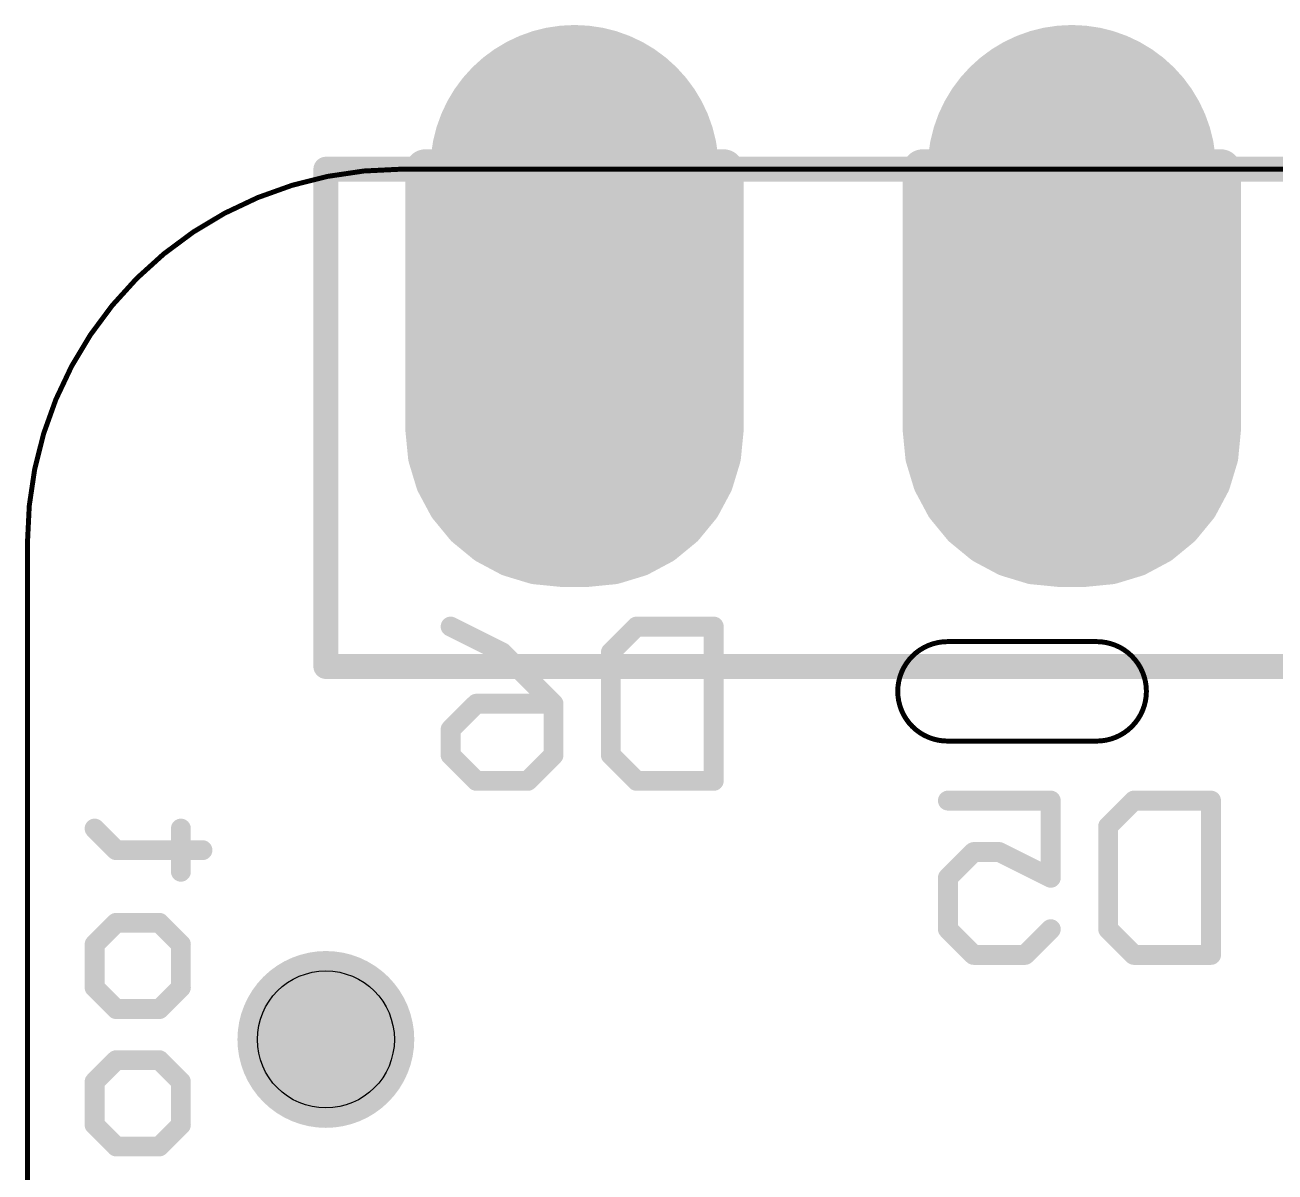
# Model space of a CAD drawing. Extents: x 63.5 to 84.5, y 8.2 to 27.4.
# Drawn here: x 63.49 to 69.87, y 21.55 to 27.41 of the extents above; entities that cross this region are included whole.
import ezdxf

# ---------------------------------------------------------------- set-up
doc = ezdxf.new("R2010")
doc.units = 0
for name, color, linetype in [('20', 213, 'CONTINUOUS'), ('22', 140, 'CONTINUOUS'), ('26', 140, 'CONTINUOUS'), ('30', 253, 'CONTINUOUS')]:
    doc.layers.add(name, color=color, linetype=linetype)

# ---------------------------------------------------------------- blocks, each defined once
blk = doc.blocks.new('ROUNDP')
at = {"const_width": 0.5}
blk.add_lwpolyline([(0, -0.25, 1), (0, 0.25, 1), (0, -0.25)], format="xyb", dxfattribs=at)

msp = doc.modelspace()

# ---------------------------------------------------------------- linework, layer by layer
at = {"layer": '20'}
for points, const_width in [([(65.405, 26.67, 0.4142), (63.5, 24.765)], 0.0254), ([(65.405, 26.6764, 1), (65.405, 26.6637)], 0.0127), ([(65.405, 26.6637, 1), (65.405, 26.6764)], 0.0127), ([(63.5063, 24.765, 1), (63.4937, 24.765)], 0.0127), ([(63.4937, 24.765, 1), (63.5063, 24.765)], 0.0127), ([(68.199, 24.257, 0.4142), (67.945, 24.003)], 0.0254), ([(68.199, 24.2634, 1), (68.199, 24.2507)], 0.0127), ([(68.199, 24.2507, 1), (68.199, 24.2634)], 0.0127), ([(68.961, 24.2634, 1), (68.961, 24.2507)], 0.0127), ([(69.215, 24.003, 0.4142), (68.961, 24.257)], 0.0254), ([(68.961, 24.2507, 1), (68.961, 24.2634)], 0.0127), ([(67.945, 24.003, 0.4142), (68.199, 23.749)], 0.0254), ([(67.9514, 24.003, 1), (67.9387, 24.003)], 0.0127), ([(67.9387, 24.003, 1), (67.9514, 24.003)], 0.0127), ([(68.961, 23.749, 0.4142), (69.215, 24.003)], 0.0254), ([(69.2214, 24.003, 1), (69.2087, 24.003)], 0.0127), ([(69.2087, 24.003, 1), (69.2214, 24.003)], 0.0127), ([(68.199, 23.7554, 1), (68.199, 23.7427)], 0.0127), ([(68.199, 23.7427, 1), (68.199, 23.7554)], 0.0127), ([(68.961, 23.7554, 1), (68.961, 23.7427)], 0.0127), ([(68.961, 23.7427, 1), (68.961, 23.7554)], 0.0127)]:
    msp.add_lwpolyline(points, format="xyb", dxfattribs=dict(at, const_width=const_width))
at = {"layer": '20', "const_width": 0.0254}
for points in [[(65.405, 26.67), (82.55, 26.67)], [(63.5, 24.765), (63.5, 10.795)], [(68.199, 24.257), (68.961, 24.257)], [(68.961, 23.749), (68.199, 23.749)]]:
    msp.add_lwpolyline(points, dxfattribs=at)
at = {"layer": '20'}
msp.add_circle((65.024, 22.225), 0.35, dxfattribs=at)
at = {"layer": '22', "const_width": 0.0635}
for points in [[(65.0558, 26.67, 1), (64.9922, 26.67)], [(65.024, 26.7018, 1), (65.024, 26.6383)], [(64.9922, 24.13, 1), (65.0558, 24.13)], [(65.024, 24.1618, 1), (65.024, 24.0983)]]:
    msp.add_lwpolyline(points, format="xyb", dxfattribs=at)
at = {"layer": '22', "const_width": 0.127}
for points in [[(65.024, 24.13), (65.024, 26.67)], [(65.024, 26.67), (82.804, 26.67)], [(82.804, 24.13), (65.024, 24.13)]]:
    msp.add_lwpolyline(points, dxfattribs=at)
at = {"layer": '26', "const_width": 0.1016}
for points in [[(65.6612, 24.3339), (65.9239, 24.2025)], [(66.4798, 24.2025), (66.6112, 24.3339)], [(66.6112, 24.3339), (67.0052, 24.3339)], [(67.0052, 24.3339), (67.0052, 23.5458)], [(65.9239, 24.2025), (66.1866, 23.9398)], [(66.4798, 23.6771), (66.4798, 24.2025)], [(65.6612, 23.8085), (65.7926, 23.9398)], [(65.7926, 23.9398), (66.1866, 23.9398)], [(66.1866, 23.9398), (66.1866, 23.6771)], [(65.6612, 23.6771), (65.6612, 23.8085)], [(65.7926, 23.5458), (65.6612, 23.6771)], [(66.1866, 23.6771), (66.0553, 23.5458)], [(66.6112, 23.5458), (66.4798, 23.6771)], [(66.0553, 23.5458), (65.7926, 23.5458)], [(67.0052, 23.5458), (66.6112, 23.5458)], [(68.2012, 23.4449), (68.7266, 23.4449)], [(68.7266, 23.4449), (68.7266, 23.0508)], [(69.0198, 23.3135), (69.1512, 23.4449)], [(69.1512, 23.4449), (69.5452, 23.4449)], [(69.5452, 23.4449), (69.5452, 22.6568)], [(63.9531, 23.1918), (63.8429, 23.302)], [(64.2835, 23.0817), (64.2835, 23.302)], [(69.0198, 22.7881), (69.0198, 23.3135)], [(64.3937, 23.1918), (63.9531, 23.1918)], [(68.3326, 23.1822), (68.2012, 23.0508)], [(68.4639, 23.1822), (68.3326, 23.1822)], [(68.7266, 23.0508), (68.4639, 23.1822)], [(68.2012, 23.0508), (68.2012, 22.7881)], [(63.8429, 22.7105), (63.9531, 22.8207)], [(63.9531, 22.8207), (64.1734, 22.8207)], [(64.1734, 22.8207), (64.2835, 22.7105)], [(68.2012, 22.7881), (68.3326, 22.6568)], [(68.5953, 22.6568), (68.7266, 22.7881)], [(69.1512, 22.6568), (69.0198, 22.7881)], [(63.8429, 22.4902), (63.8429, 22.7105)], [(64.2835, 22.7105), (64.2835, 22.4902)], [(68.3326, 22.6568), (68.5953, 22.6568)], [(69.5452, 22.6568), (69.1512, 22.6568)], [(63.9531, 22.38), (63.8429, 22.4902)], [(64.2835, 22.4902), (64.1734, 22.38)], [(64.1734, 22.38), (63.9531, 22.38)], [(63.8429, 22.0089), (63.9531, 22.119)], [(63.9531, 22.119), (64.1734, 22.119)], [(64.1734, 22.119), (64.2835, 22.0089)], [(63.8429, 21.7886), (63.8429, 22.0089)], [(64.2835, 22.0089), (64.2835, 21.7886)], [(63.9531, 21.6784), (63.8429, 21.7886)], [(64.2835, 21.7886), (64.1734, 21.6784)], [(64.1734, 21.6784), (63.9531, 21.6784)]]:
    msp.add_lwpolyline(points, dxfattribs=at)
at = {"layer": '26', "const_width": 0.0508}
for points in [[(65.6726, 24.3566, 1), (65.6499, 24.3112)], [(66.6112, 24.3593, 1), (66.6112, 24.3085)], [(66.6291, 24.3159, 1), (66.5932, 24.3518)], [(67.0306, 24.3339, 1), (66.9798, 24.3339)], [(67.0052, 24.3085, 1), (67.0052, 24.3593)], [(65.9419, 24.2205, 1), (65.906, 24.1846)], [(65.9126, 24.1798, 1), (65.9353, 24.2252)], [(66.5052, 24.2025, 1), (66.4544, 24.2025)], [(66.4619, 24.2205, 1), (66.4978, 24.1846)], [(65.7926, 23.9652, 1), (65.7926, 23.9144)], [(65.8105, 23.9219, 1), (65.7746, 23.9578)], [(66.212, 23.9398, 1), (66.1612, 23.9398)], [(66.1687, 23.9219, 1), (66.2046, 23.9578)], [(66.1866, 23.9144, 1), (66.1866, 23.9652)], [(65.6866, 23.8085, 1), (65.6358, 23.8085)], [(65.6433, 23.8265, 1), (65.6792, 23.7905)], [(65.6358, 23.6771, 1), (65.6866, 23.6771)], [(65.6792, 23.6951, 1), (65.6433, 23.6592)], [(66.1612, 23.6771, 1), (66.212, 23.6771)], [(66.2046, 23.6592, 1), (66.1687, 23.6951)], [(66.4544, 23.6771, 1), (66.5052, 23.6771)], [(66.4978, 23.6951, 1), (66.4619, 23.6592)], [(65.7926, 23.5712, 1), (65.7926, 23.5204)], [(65.7746, 23.5278, 1), (65.8105, 23.5638)], [(66.0373, 23.5638, 1), (66.0732, 23.5278)], [(66.0553, 23.5204, 1), (66.0553, 23.5712)], [(66.6112, 23.5712, 1), (66.6112, 23.5204)], [(66.5932, 23.5278, 1), (66.6291, 23.5638)], [(66.9798, 23.5458, 1), (67.0306, 23.5458)], [(67.0052, 23.5204, 1), (67.0052, 23.5712)], [(68.2012, 23.4703, 1), (68.2012, 23.4195)], [(68.752, 23.4449, 1), (68.7012, 23.4449)], [(68.7266, 23.4195, 1), (68.7266, 23.4703)], [(69.1512, 23.4703, 1), (69.1512, 23.4195)], [(69.1691, 23.4269, 1), (69.1332, 23.4628)], [(69.5706, 23.4449, 1), (69.5198, 23.4449)], [(69.5452, 23.4195, 1), (69.5452, 23.4703)], [(63.8609, 23.32, 1), (63.8249, 23.284)], [(64.3089, 23.302, 1), (64.2581, 23.302)], [(69.0452, 23.3135, 1), (68.9944, 23.3135)], [(69.0019, 23.3315, 1), (69.0378, 23.2956)], [(63.9531, 23.2172, 1), (63.9531, 23.1664)], [(64.3937, 23.1664, 1), (64.3937, 23.2172)], [(63.9351, 23.1739, 1), (63.971, 23.2098)], [(68.3326, 23.2076, 1), (68.3326, 23.1568)], [(68.3505, 23.1642, 1), (68.3146, 23.2001)], [(68.4753, 23.2049, 1), (68.4526, 23.1595)], [(68.4639, 23.1568, 1), (68.4639, 23.2076)], [(64.2581, 23.0817, 1), (64.3089, 23.0817)], [(68.2266, 23.0508, 1), (68.1758, 23.0508)], [(68.1833, 23.0688, 1), (68.2192, 23.0329)], [(68.7012, 23.0508, 1), (68.752, 23.0508)], [(68.7153, 23.0281, 1), (68.738, 23.0736)], [(63.9531, 22.8461, 1), (63.9531, 22.7953)], [(63.971, 22.8027, 1), (63.9351, 22.8386)], [(64.1913, 22.8386, 1), (64.1554, 22.8027)], [(64.1734, 22.7953, 1), (64.1734, 22.8461)], [(68.1758, 22.7881, 1), (68.2266, 22.7881)], [(68.2192, 22.8061, 1), (68.1833, 22.7702)], [(68.7446, 22.7702, 1), (68.7087, 22.8061)], [(68.9944, 22.7881, 1), (69.0452, 22.7881)], [(69.0378, 22.8061, 1), (69.0019, 22.7702)], [(63.8683, 22.7105, 1), (63.8175, 22.7105)], [(63.8249, 22.7285, 1), (63.8609, 22.6926)], [(64.3089, 22.7105, 1), (64.2581, 22.7105)], [(64.2656, 22.6926, 1), (64.3015, 22.7285)], [(68.3326, 22.6822, 1), (68.3326, 22.6314)], [(68.3146, 22.6388, 1), (68.3505, 22.6748)], [(68.5773, 22.6748, 1), (68.6132, 22.6388)], [(68.5953, 22.6314, 1), (68.5953, 22.6822)], [(69.1512, 22.6822, 1), (69.1512, 22.6314)], [(69.1332, 22.6388, 1), (69.1691, 22.6748)], [(69.5198, 22.6568, 1), (69.5706, 22.6568)], [(69.5452, 22.6314, 1), (69.5452, 22.6822)], [(63.8609, 22.5082, 1), (63.8249, 22.4722)], [(64.3015, 22.4722, 1), (64.2656, 22.5082)], [(63.8175, 22.4902, 1), (63.8683, 22.4902)], [(64.2581, 22.4902, 1), (64.3089, 22.4902)], [(63.9531, 22.4054, 1), (63.9531, 22.3546)], [(63.9351, 22.3621, 1), (63.971, 22.398)], [(64.1554, 22.398, 1), (64.1913, 22.3621)], [(64.1734, 22.3546, 1), (64.1734, 22.4054)], [(63.9531, 22.1444, 1), (63.9531, 22.0936)], [(63.971, 22.1011, 1), (63.9351, 22.137)], [(64.1913, 22.137, 1), (64.1554, 22.1011)], [(64.1734, 22.0936, 1), (64.1734, 22.1444)], [(63.8683, 22.0089, 1), (63.8175, 22.0089)], [(63.8249, 22.0268, 1), (63.8609, 21.9909)], [(64.3089, 22.0089, 1), (64.2581, 22.0089)], [(64.2656, 21.9909, 1), (64.3015, 22.0268)], [(63.8609, 21.8065, 1), (63.8249, 21.7706)], [(64.3015, 21.7706, 1), (64.2656, 21.8065)], [(63.8175, 21.7886, 1), (63.8683, 21.7886)], [(64.2581, 21.7886, 1), (64.3089, 21.7886)], [(63.9531, 21.7038, 1), (63.9531, 21.653)], [(63.9351, 21.6604, 1), (63.971, 21.6964)], [(64.1554, 21.6964, 1), (64.1913, 21.6604)], [(64.1734, 21.653, 1), (64.1734, 21.7038)]]:
    msp.add_lwpolyline(points, format="xyb", dxfattribs=at)
at = {"layer": '30', "const_width": 0.2032}
for points in [[(65.532, 26.67), (65.532, 25.3365)], [(67.056, 26.67), (65.532, 26.67)], [(65.5828, 26.67), (65.5828, 25.077)], [(65.786, 26.67), (65.786, 24.802)], [(65.9892, 26.67), (65.9892, 24.6833)], [(66.1924, 26.67), (66.1924, 24.6418)], [(66.3956, 26.67), (66.3956, 24.6418)], [(66.5988, 26.67), (66.5988, 24.6833)], [(66.802, 26.67), (66.802, 24.802)], [(67.0052, 26.67), (67.0052, 25.077)], [(67.056, 25.3365), (67.056, 26.67)], [(68.072, 26.67), (68.072, 25.3365)], [(69.596, 26.67), (68.072, 26.67)], [(68.2244, 26.67), (68.2244, 24.9062)], [(68.4276, 26.67), (68.4276, 24.7316)], [(68.6308, 26.67), (68.6308, 24.6525)], [(68.834, 26.67), (68.834, 24.638)], [(69.0372, 26.67), (69.0372, 24.6525)], [(69.2404, 26.67), (69.2404, 24.7316)], [(69.4436, 26.67), (69.4436, 24.9062)], [(69.596, 25.3365), (69.596, 26.67)], [(65.532, 25.3365), (65.5454, 25.2002)], [(67.0426, 25.2002), (67.056, 25.3365)], [(68.072, 25.3365), (68.0854, 25.2002)], [(69.5826, 25.2002), (69.596, 25.3365)], [(65.5454, 25.2002), (65.5852, 25.0692)], [(67.0028, 25.0692), (67.0426, 25.2002)], [(68.0854, 25.2002), (68.1252, 25.0692)], [(69.5428, 25.0692), (69.5826, 25.2002)], [(65.5852, 25.0692), (65.6497, 24.9484)], [(66.9383, 24.9484), (67.0028, 25.0692)], [(68.1252, 25.0692), (68.1897, 24.9484)], [(69.4783, 24.9484), (69.5428, 25.0692)], [(65.6497, 24.9484), (65.7366, 24.8426)], [(66.8514, 24.8426), (66.9383, 24.9484)], [(68.1897, 24.9484), (68.2766, 24.8426)], [(69.3914, 24.8426), (69.4783, 24.9484)], [(65.7366, 24.8426), (65.8424, 24.7557)], [(66.7456, 24.7557), (66.8514, 24.8426)], [(68.2766, 24.8426), (68.3824, 24.7557)], [(69.2856, 24.7557), (69.3914, 24.8426)], [(65.8424, 24.7557), (65.9632, 24.6912)], [(66.6248, 24.6912), (66.7456, 24.7557)], [(68.3824, 24.7557), (68.5032, 24.6912)], [(69.1648, 24.6912), (69.2856, 24.7557)], [(65.9632, 24.6912), (66.0942, 24.6514)], [(66.4938, 24.6514), (66.6248, 24.6912)], [(68.5032, 24.6912), (68.6342, 24.6514)], [(69.0338, 24.6514), (69.1648, 24.6912)], [(66.0942, 24.6514), (66.2305, 24.638)], [(66.2305, 24.638), (66.3575, 24.638)], [(66.3575, 24.638), (66.4938, 24.6514)], [(68.6342, 24.6514), (68.7705, 24.638)], [(68.7705, 24.638), (68.8975, 24.638)], [(68.8975, 24.638), (69.0338, 24.6514)]]:
    msp.add_lwpolyline(points, dxfattribs=at)
at = {"layer": '30'}
for points, const_width in [([(65.5828, 26.67, 1), (65.4812, 26.67)], 0.1016), ([(65.532, 26.7208, 1), (65.532, 26.6192)], 0.1016), ([(65.6336, 26.67, 1), (65.532, 26.67)], 0.1016), ([(65.8368, 26.67, 1), (65.7352, 26.67)], 0.1016), ([(66.04, 26.67, 1), (65.9384, 26.67)], 0.1016), ([(66.2432, 26.67, 1), (66.1416, 26.67)], 0.1016), ([(66.4464, 26.67, 1), (66.3448, 26.67)], 0.1016), ([(66.6496, 26.67, 1), (66.548, 26.67)], 0.1016), ([(66.8528, 26.67, 1), (66.7512, 26.67)], 0.1016), ([(67.056, 26.67, 1), (66.9544, 26.67)], 0.1016), ([(67.1068, 26.67, 1), (67.0052, 26.67)], 0.1016), ([(67.056, 26.6192, 1), (67.056, 26.7208)], 0.1016), ([(68.1228, 26.67, 1), (68.0212, 26.67)], 0.1016), ([(68.072, 26.7208, 1), (68.072, 26.6192)], 0.1016), ([(68.2752, 26.67, 1), (68.1736, 26.67)], 0.1016), ([(68.4784, 26.67, 1), (68.3768, 26.67)], 0.1016), ([(68.6816, 26.67, 1), (68.58, 26.67)], 0.1016), ([(68.8848, 26.67, 1), (68.7832, 26.67)], 0.1016), ([(69.088, 26.67, 1), (68.9864, 26.67)], 0.1016), ([(69.2912, 26.67, 1), (69.1896, 26.67)], 0.1016), ([(69.4944, 26.67, 1), (69.3928, 26.67)], 0.1016), ([(69.6468, 26.67, 1), (69.5452, 26.67)], 0.1016), ([(69.596, 26.6192, 1), (69.596, 26.7208)], 0.1016), ([(65.5826, 25.3415, 1), (65.4814, 25.3315)], 0.1016), ([(67.1066, 25.3315, 1), (67.0054, 25.3415)], 0.1016), ([(68.1226, 25.3415, 1), (68.0214, 25.3315)], 0.1016), ([(69.6466, 25.3315, 1), (69.5454, 25.3415)], 0.1016), ([(65.4812, 25.3365, 1), (65.5828, 25.3365)], 0.1016), ([(67.0052, 25.3365, 1), (67.1068, 25.3365)], 0.1016), ([(68.0212, 25.3365, 1), (68.1228, 25.3365)], 0.1016), ([(69.5452, 25.3365, 1), (69.6468, 25.3365)], 0.1016), ([(65.594, 25.215, 1), (65.4968, 25.1855)], 0.1016), ([(67.0912, 25.1855, 1), (66.994, 25.215)], 0.1016), ([(68.134, 25.215, 1), (68.0368, 25.1855)], 0.1016), ([(69.6312, 25.1855, 1), (69.534, 25.215)], 0.1016), ([(65.4949, 25.1952, 1), (65.596, 25.2052)], 0.1016), ([(66.992, 25.2052, 1), (67.0931, 25.1952)], 0.1016), ([(68.0349, 25.1952, 1), (68.136, 25.2052)], 0.1016), ([(69.532, 25.2052, 1), (69.6331, 25.1952)], 0.1016), ([(65.63, 25.0931, 1), (65.5404, 25.0452)], 0.1016), ([(67.0476, 25.0452, 1), (66.958, 25.0931)], 0.1016), ([(68.17, 25.0931, 1), (68.0804, 25.0452)], 0.1016), ([(69.5876, 25.0452, 1), (69.498, 25.0931)], 0.1016), ([(65.532, 25.077, 1), (65.6336, 25.077)], 0.1016), ([(65.5366, 25.0545, 1), (65.6338, 25.0839)], 0.1016), ([(66.9542, 25.0839, 1), (67.0514, 25.0545)], 0.1016), ([(66.9544, 25.077, 1), (67.056, 25.077)], 0.1016), ([(68.0766, 25.0545, 1), (68.1738, 25.0839)], 0.1016), ([(69.4942, 25.0839, 1), (69.5914, 25.0545)], 0.1016), ([(65.689, 24.9807, 1), (65.6104, 24.9162)], 0.1016), ([(66.9776, 24.9162, 1), (66.899, 24.9807)], 0.1016), ([(68.229, 24.9807, 1), (68.1504, 24.9162)], 0.1016), ([(69.5176, 24.9162, 1), (69.439, 24.9807)], 0.1016), ([(65.6049, 24.9245, 1), (65.6945, 24.9724)], 0.1016), ([(66.8935, 24.9724, 1), (66.9831, 24.9245)], 0.1016), ([(68.1449, 24.9245, 1), (68.2345, 24.9724)], 0.1016), ([(69.4335, 24.9724, 1), (69.5231, 24.9245)], 0.1016), ([(65.7688, 24.8819, 1), (65.7044, 24.8033)], 0.1016), ([(65.6973, 24.8104, 1), (65.7759, 24.8748)], 0.1016), ([(66.8121, 24.8748, 1), (66.8907, 24.8104)], 0.1016), ([(66.8836, 24.8033, 1), (66.8192, 24.8819)], 0.1016), ([(68.1736, 24.9062, 1), (68.2752, 24.9062)], 0.1016), ([(68.3088, 24.8819, 1), (68.2444, 24.8033)], 0.1016), ([(68.2373, 24.8104, 1), (68.3159, 24.8748)], 0.1016), ([(69.3521, 24.8748, 1), (69.4307, 24.8104)], 0.1016), ([(69.4236, 24.8033, 1), (69.3592, 24.8819)], 0.1016), ([(69.3928, 24.9062, 1), (69.4944, 24.9062)], 0.1016), ([(65.7352, 24.802, 1), (65.8368, 24.802)], 0.1016), ([(65.8664, 24.8005, 1), (65.8185, 24.7109)], 0.1016), ([(65.8102, 24.7164, 1), (65.8747, 24.795)], 0.1016), ([(66.7133, 24.795, 1), (66.7778, 24.7164)], 0.1016), ([(66.7695, 24.7109, 1), (66.7216, 24.8005)], 0.1016), ([(66.7512, 24.802, 1), (66.8528, 24.802)], 0.1016), ([(68.4064, 24.8005, 1), (68.3585, 24.7109)], 0.1016), ([(68.3502, 24.7164, 1), (68.4147, 24.795)], 0.1016), ([(69.2533, 24.795, 1), (69.3178, 24.7164)], 0.1016), ([(69.3095, 24.7109, 1), (69.2616, 24.8005)], 0.1016), ([(65.9779, 24.7398, 1), (65.9485, 24.6426)], 0.1016), ([(65.9392, 24.6464, 1), (65.9871, 24.736)], 0.1016), ([(66.6009, 24.736, 1), (66.6488, 24.6464)], 0.1016), ([(66.6395, 24.6426, 1), (66.6101, 24.7398)], 0.1016), ([(68.3768, 24.7316, 1), (68.4784, 24.7316)], 0.1016), ([(68.5179, 24.7398, 1), (68.4885, 24.6426)], 0.1016), ([(68.4792, 24.6464, 1), (68.5271, 24.736)], 0.1016), ([(69.1409, 24.736, 1), (69.1888, 24.6464)], 0.1016), ([(69.1795, 24.6426, 1), (69.1501, 24.7398)], 0.1016), ([(69.1896, 24.7316, 1), (69.2912, 24.7316)], 0.1016), ([(65.9384, 24.6833, 1), (66.04, 24.6833)], 0.1016), ([(66.0992, 24.702, 1), (66.0892, 24.6009)], 0.1016), ([(66.0795, 24.6028, 1), (66.109, 24.7)], 0.1016), ([(66.2305, 24.6888, 1), (66.2305, 24.5872)], 0.1016), ([(66.2255, 24.5874, 1), (66.2355, 24.6886)], 0.1016), ([(66.3525, 24.6886, 1), (66.3625, 24.5874)], 0.1016), ([(66.3575, 24.5872, 1), (66.3575, 24.6888)], 0.1016), ([(66.479, 24.7, 1), (66.5085, 24.6028)], 0.1016), ([(66.4988, 24.6009, 1), (66.4888, 24.702)], 0.1016), ([(66.548, 24.6833, 1), (66.6496, 24.6833)], 0.1016), ([(68.6392, 24.702, 1), (68.6292, 24.6009)], 0.1016), ([(68.6195, 24.6028, 1), (68.649, 24.7)], 0.1016), ([(68.7705, 24.6888, 1), (68.7705, 24.5872)], 0.1016), ([(68.7655, 24.5874, 1), (68.7755, 24.6886)], 0.1016), ([(68.8925, 24.6886, 1), (68.9025, 24.5874)], 0.1016), ([(68.8975, 24.5872, 1), (68.8975, 24.6888)], 0.1016), ([(69.019, 24.7, 1), (69.0485, 24.6028)], 0.1016), ([(69.0388, 24.6009, 1), (69.0288, 24.702)], 0.1016), ([(66.1416, 24.6418, 1), (66.2432, 24.6418)], 0.1016), ([(66.3448, 24.6418, 1), (66.4464, 24.6418)], 0.1016), ([(68.58, 24.6525, 1), (68.6816, 24.6525)], 0.1016), ([(68.7832, 24.638, 1), (68.8848, 24.638)], 0.1016), ([(68.9864, 24.6525, 1), (69.088, 24.6525)], 0.1016), ([(65.024, 21.9992, 1), (65.024, 22.4508, 1), (65.024, 21.9992)], 0.4516)]:
    msp.add_lwpolyline(points, format="xyb", dxfattribs=dict(at, const_width=const_width))

# ---------------------------------------------------------------- block references
for p, xscale, yscale, rotation in [((66.294, 26.67), 1.4732, 1.4732, 180), ((68.834, 26.67), 1.4732, 1.4732, 180), ((66.294, 25.4), 1.7032, 1.7032, 270), ((68.834, 25.4), 1.7032, 1.7032, 270)]:
    msp.add_blockref('ROUNDP', p, dxfattribs=dict(at, xscale=xscale, yscale=yscale, rotation=rotation))

doc.saveas('drawing.dxf')
